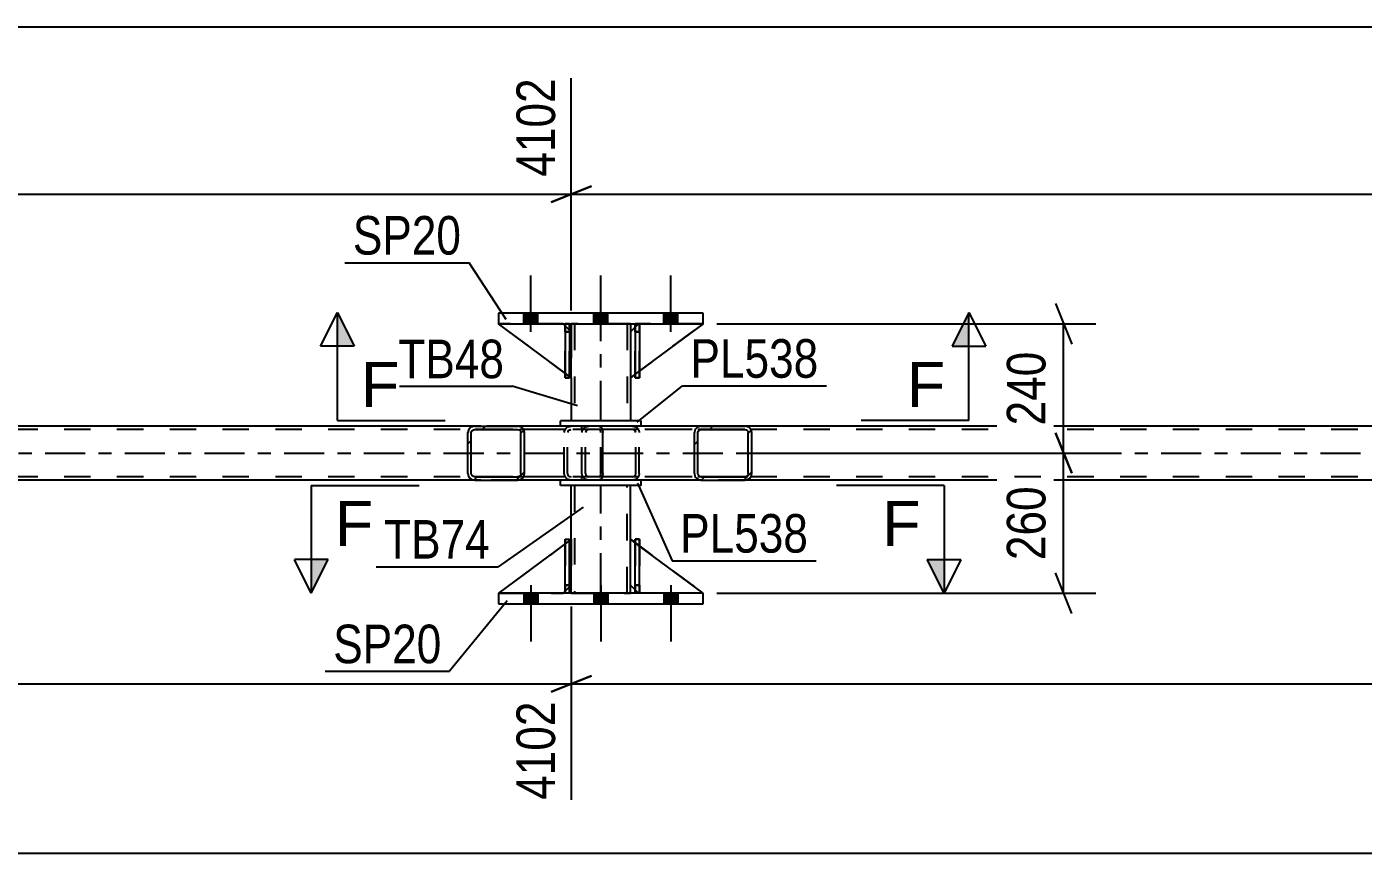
# Model space of a CAD drawing. Header units: millimetres. Extents: x 0 to 841, y 0 to 594.
# Drawn here: x 151.6 to 250.9, y 211.4 to 272.8 of the extents above; entities that cross this region are included whole.
import ezdxf

# ---------------------------------------------------------------- set-up
doc = ezdxf.new("R2010")
doc.units = ezdxf.units.MM
doc.linetypes.add('DXK_LINE_DOT2', pattern=[3.9198, 1.9599, -1.9599])
doc.linetypes.add('DXK_LINE_DOT3', pattern=[5.9187, 2.979, -0.9799, 0.9799, -0.9799])
doc.styles.add('Arial', font='ARIAL.TTF', dxfattribs={"height": 0.2})
doc.styles.add('Arial Narrow', font='ARIALN.TTF', dxfattribs={"height": 0.2})

# ---------------------------------------------------------------- blocks, each defined once
blk = doc.blocks.new('Part-318895709-5580 - 5397')
at = {"color": 7, "linetype": 'DXK_LINE_DOT2'}
for p, q in [((192.049, 246.753), (186.649, 250.753)), ((186.649, 250.753), (191.449, 250.753)), ((191.449, 250.753), (192.049, 250.153)), ((192.049, 250.153), (191.449, 250.753)), ((192.049, 250.153), (192.049, 246.753)), ((192.049, 250.153), (192.049, 250.153)), ((192.049, 250.153), (192.049, 246.753))]:
    blk.add_line(p, q, dxfattribs=at)
blk = doc.blocks.new('Part-318895709-5661 - 5397')
at = {"color": 2, "linetype": 'Continuous'}
for p, q in [((192.049, 234.752), (192.049, 238.753)), ((196.449, 234.752), (196.449, 238.753)), ((192.049, 230.753), (192.049, 231.352)), ((196.449, 230.753), (196.449, 231.353))]:
    blk.add_line(p, q, dxfattribs=at)
at = {"color": 7, "linetype": 'DXK_LINE_DOT2'}
for p, q in [((196.449, 238.753), (192.049, 238.753)), ((192.289, 238.753), (192.289, 230.753)), ((196.209, 230.753), (196.209, 238.753)), ((192.049, 231.352), (192.049, 234.752)), ((196.449, 231.353), (196.449, 234.752)), ((192.049, 230.753), (196.449, 230.753))]:
    blk.add_line(p, q, dxfattribs=at)
at = {"color": 7, "linetype": 'DXK_LINE_DOT3'}
blk.add_line((194.249, 230.753), (194.249, 238.753), dxfattribs=at)
blk = doc.blocks.new('Bolt-318895709-5452 - 5397')
at = {"linetype": 'Continuous'}
for points in [[(189.569, 230.753), (188.529, 230.753), (188.529, 229.953), (189.569, 229.953)], [(189.569, 230.753), (188.529, 230.753), (188.529, 229.953), (189.569, 229.953)], [(189.569, 230.753), (188.529, 230.753), (188.529, 229.953), (189.569, 229.953)], [(194.769, 230.753), (193.729, 230.753), (193.729, 229.953), (194.769, 229.953)], [(194.769, 230.753), (193.729, 230.753), (193.729, 229.953), (194.769, 229.953)], [(199.969, 230.753), (198.929, 230.753), (198.929, 229.953), (199.969, 229.953)], [(199.969, 230.753), (198.929, 230.753), (198.929, 229.953), (199.969, 229.953)], [(199.969, 230.753), (198.929, 230.753), (198.929, 229.953), (199.969, 229.953)]]:
    blk.add_hatch(color=1, dxfattribs=at).paths.add_polyline_path(points)
at = {"color": 1, "linetype": 'Continuous'}
for p, q in [((189.049, 231.353), (189.049, 227.153)), ((189.049, 231.353), (189.049, 227.153)), ((189.049, 231.353), (189.049, 227.153)), ((194.249, 231.353), (194.249, 227.153)), ((194.249, 231.353), (194.249, 227.153)), ((199.449, 231.353), (199.449, 227.153)), ((199.449, 231.353), (199.449, 227.153)), ((199.449, 231.353), (199.449, 227.153)), ((188.529, 230.753), (188.529, 229.953)), ((188.529, 230.753), (188.529, 229.953)), ((188.529, 230.753), (188.529, 229.953)), ((189.569, 230.753), (189.569, 229.953)), ((189.569, 230.753), (189.569, 229.953)), ((189.569, 230.753), (189.569, 229.953)), ((193.729, 230.753), (193.729, 229.953)), ((193.729, 230.753), (193.729, 229.953)), ((194.769, 230.753), (194.769, 229.953)), ((194.769, 230.753), (194.769, 229.953)), ((198.929, 230.753), (198.929, 229.953)), ((198.929, 230.753), (198.929, 229.953)), ((198.929, 230.753), (198.929, 229.953)), ((199.969, 230.753), (199.969, 229.953)), ((199.969, 230.753), (199.969, 229.953)), ((199.969, 230.753), (199.969, 229.953))]:
    blk.add_line(p, q, dxfattribs=at)
blk = doc.blocks.new('Part-318895709-5581 - 5397')
at = {"color": 2, "linetype": 'Continuous'}
for p, q in [((196.802, 250.507), (196.449, 250.153)), ((196.449, 250.153), (196.449, 246.753)), ((201.849, 250.753), (197.122, 247.252)), ((196.802, 247.015), (196.449, 246.753))]:
    blk.add_line(p, q, dxfattribs=at)
at = {"color": 7, "linetype": 'DXK_LINE_DOT2'}
for p, q in [((197.049, 250.753), (196.802, 250.507)), ((201.849, 250.753), (197.049, 250.753)), ((197.122, 247.252), (196.802, 247.015))]:
    blk.add_line(p, q, dxfattribs=at)
blk = doc.blocks.new('Bolt-318895709-5453 - 5397')
at = {"linetype": 'Continuous'}
for points in [[(188.529, 250.753), (189.569, 250.753), (189.569, 251.553), (188.529, 251.553)], [(188.529, 250.753), (189.569, 250.753), (189.569, 251.553), (188.529, 251.553)], [(188.529, 250.753), (189.569, 250.753), (189.569, 251.553), (188.529, 251.553)], [(193.729, 250.753), (194.769, 250.753), (194.769, 251.553), (193.729, 251.553)], [(193.729, 250.753), (194.769, 250.753), (194.769, 251.553), (193.729, 251.553)], [(198.929, 250.753), (199.969, 250.753), (199.969, 251.553), (198.929, 251.553)], [(198.929, 250.753), (199.969, 250.753), (199.969, 251.553), (198.929, 251.553)], [(198.929, 250.753), (199.969, 250.753), (199.969, 251.553), (198.929, 251.553)]]:
    blk.add_hatch(color=1, dxfattribs=at).paths.add_polyline_path(points)
at = {"color": 1, "linetype": 'Continuous'}
for p, q in [((189.049, 250.153), (189.049, 254.353)), ((189.049, 250.153), (189.049, 254.353)), ((189.049, 250.153), (189.049, 254.353)), ((194.249, 250.153), (194.249, 254.353)), ((194.249, 250.153), (194.249, 254.353)), ((199.449, 250.153), (199.449, 254.353)), ((199.449, 250.153), (199.449, 254.353)), ((199.449, 250.153), (199.449, 254.353)), ((188.529, 250.753), (188.529, 251.553)), ((188.529, 250.753), (188.529, 251.553)), ((188.529, 250.753), (188.529, 251.553)), ((189.569, 250.753), (189.569, 251.553)), ((189.569, 250.753), (189.569, 251.553)), ((189.569, 250.753), (189.569, 251.553)), ((193.729, 250.753), (193.729, 251.553)), ((193.729, 250.753), (193.729, 251.553)), ((194.769, 250.753), (194.769, 251.553)), ((194.769, 250.753), (194.769, 251.553)), ((198.929, 250.753), (198.929, 251.553)), ((198.929, 250.753), (198.929, 251.553)), ((198.929, 250.753), (198.929, 251.553)), ((199.969, 250.753), (199.969, 251.553)), ((199.969, 250.753), (199.969, 251.553)), ((199.969, 250.753), (199.969, 251.553))]:
    blk.add_line(p, q, dxfattribs=at)
blk = doc.blocks.new('Part-318895709-5578 - 5397')
at = {"color": 2, "linetype": 'Continuous'}
for p, q in [((191.923, 250.753), (191.603, 250.753)), ((191.603, 250.753), (191.603, 246.753)), ((191.923, 250.753), (191.923, 250.753)), ((191.923, 250.753), (191.923, 246.753)), ((191.923, 246.753), (191.603, 246.753))]:
    blk.add_line(p, q, dxfattribs=at)
at = {"color": 7, "linetype": 'DXK_LINE_DOT2'}
for p, q in [((191.603, 250.153), (191.603, 250.753)), ((191.923, 250.153), (191.603, 250.153)), ((191.603, 250.153), (191.603, 246.753)), ((191.923, 250.153), (191.923, 250.753)), ((191.923, 250.753), (191.923, 250.753)), ((191.923, 246.753), (191.923, 250.153))]:
    blk.add_line(p, q, dxfattribs=at)
blk = doc.blocks.new('Part-318895709-5579 - 5397')
at = {"color": 2, "linetype": 'Continuous'}
for p, q in [((191.603, 247.084), (186.649, 250.753)), ((191.603, 250.599), (191.449, 250.753)), ((192.049, 250.153), (191.923, 250.279)), ((192.049, 250.153), (192.049, 250.153)), ((192.049, 246.753), (192.049, 250.153)), ((191.923, 246.846), (192.049, 246.753)), ((192.049, 246.753), (192.049, 246.753))]:
    blk.add_line(p, q, dxfattribs=at)
at = {"color": 7, "linetype": 'DXK_LINE_DOT2'}
for p, q in [((191.449, 250.753), (186.649, 250.753)), ((191.449, 250.753), (192.049, 250.153)), ((191.923, 250.279), (191.603, 250.599)), ((192.049, 250.153), (192.049, 246.753)), ((191.923, 246.846), (191.603, 247.084))]:
    blk.add_line(p, q, dxfattribs=at)
blk = doc.blocks.new('Part-318895709-5521 - 5397')
at = {"color": 2, "linetype": 'Continuous'}
for p, q in [((184.882, 243.153), (119.809, 243.153)), ((270.017, 243.153), (204.943, 243.153)), ((184.882, 239.153), (119.809, 239.153)), ((270.017, 239.153), (204.943, 239.153))]:
    blk.add_line(p, q, dxfattribs=at)
at = {"color": 7, "linetype": 'DXK_LINE_DOT2'}
for p, q in [((673.779, 243.153), (184.882, 243.153)), ((204.943, 243.153), (184.882, 243.153)), ((673.779, 242.913), (99.713, 242.913)), ((673.779, 239.393), (99.713, 239.393)), ((204.943, 239.153), (184.882, 239.153))]:
    blk.add_line(p, q, dxfattribs=at)
at = {"color": 7, "linetype": 'DXK_LINE_DOT3'}
blk.add_line((99.713, 241.153), (673.779, 241.153), dxfattribs=at)
blk = doc.blocks.new('Part-318895709-5586 - 5397')
at = {"linetype": 'Continuous'}
h = blk.add_hatch(dxfattribs=at)
h.set_pattern_fill('', scale=0.7, style=0, pattern_type=0)
h.set_pattern_definition([(45, (188.5311, 242.8563), (-1.57154, 1.57154), [])])
h.paths.add_polyline_path([(188.569, 242.673), (188.531, 242.856), (188.422, 243.012), (188.259, 243.116), (188.067, 243.153), (184.882, 243.153), (184.69, 243.116), (184.527, 243.012), (184.418, 242.856), (184.38, 242.673), (184.38, 239.633), (184.418, 239.449), (184.527, 239.293), (184.69, 239.189), (184.882, 239.153), (188.067, 239.153), (188.259, 239.189), (188.422, 239.293), (188.531, 239.449), (188.569, 239.633)])
h.paths.add_polyline_path([(188.299, 239.541), (188.244, 239.463), (188.163, 239.411), (188.067, 239.393), (184.882, 239.393), (184.786, 239.411), (184.705, 239.463), (184.65, 239.541), (184.631, 239.633), (184.631, 242.673), (184.65, 242.764), (184.705, 242.842), (184.786, 242.894), (184.882, 242.913), (188.067, 242.913), (188.163, 242.894), (188.244, 242.842), (188.299, 242.764), (188.318, 242.673), (188.318, 239.633)])
at = {"color": 2, "linetype": 'Continuous'}
for p, q in [((184.882, 243.153), (184.69, 243.116)), ((184.882, 243.153), (188.067, 243.153)), ((194.124, 243.153), (188.067, 243.153)), ((188.259, 243.116), (188.067, 243.153)), ((194.124, 243.153), (194.227, 243.116)), ((194.227, 243.116), (194.315, 243.012)), ((184.418, 242.856), (184.38, 242.673)), ((184.38, 239.633), (184.38, 242.673)), ((184.631, 242.673), (184.65, 242.764)), ((184.631, 239.633), (184.631, 242.673)), ((184.65, 242.764), (184.705, 242.842)), ((184.705, 242.842), (184.786, 242.894)), ((184.786, 242.894), (184.882, 242.913)), ((184.882, 242.913), (188.067, 242.913)), ((188.067, 242.913), (188.163, 242.894)), ((188.163, 242.894), (188.244, 242.842)), ((188.244, 242.842), (188.299, 242.764)), ((188.299, 242.764), (188.318, 242.673)), ((188.318, 239.633), (188.318, 242.673)), ((188.569, 242.673), (188.531, 242.856)), ((188.569, 239.633), (188.569, 242.673)), ((194.315, 243.012), (194.374, 242.856)), ((194.374, 242.856), (194.395, 242.673)), ((194.395, 239.633), (194.395, 242.673)), ((184.38, 239.633), (184.418, 239.449)), ((184.65, 239.541), (184.631, 239.633)), ((184.705, 239.463), (184.65, 239.541)), ((184.69, 239.189), (184.882, 239.153)), ((184.786, 239.411), (184.705, 239.463)), ((184.882, 239.393), (184.786, 239.411)), ((184.882, 239.393), (188.067, 239.393)), ((184.882, 239.153), (188.067, 239.153)), ((188.163, 239.411), (188.067, 239.393)), ((188.067, 239.153), (188.259, 239.189)), ((194.124, 239.153), (188.067, 239.153)), ((188.244, 239.463), (188.163, 239.411)), ((188.299, 239.541), (188.244, 239.463)), ((188.318, 239.633), (188.299, 239.541)), ((188.531, 239.449), (188.569, 239.633)), ((194.227, 239.189), (194.124, 239.153)), ((194.315, 239.293), (194.227, 239.189)), ((194.374, 239.449), (194.315, 239.293)), ((194.395, 239.633), (194.374, 239.449))]:
    blk.add_line(p, q, dxfattribs=at)
at = {"color": 7, "linetype": 'DXK_LINE_DOT2'}
for p, q in [((188.067, 243.153), (184.882, 243.153)), ((191.84, 243.116), (192.033, 243.153)), ((192.848, 242.913), (192.848, 243.153)), ((194.124, 242.913), (184.882, 242.913)), ((191.53, 242.673), (191.568, 242.856)), ((191.53, 239.633), (191.53, 242.673)), ((191.8, 242.764), (191.781, 242.673)), ((191.781, 239.633), (191.781, 242.673)), ((191.855, 242.842), (191.8, 242.764)), ((191.855, 242.842), (191.877, 242.856)), ((191.877, 242.856), (191.936, 242.894)), ((191.936, 242.894), (192.033, 242.913)), ((194.176, 242.894), (194.124, 242.913)), ((194.22, 242.842), (194.176, 242.894)), ((194.249, 242.764), (194.22, 242.842)), ((194.259, 242.673), (194.249, 242.764)), ((194.259, 239.633), (194.259, 242.673)), ((194.124, 239.393), (184.882, 239.393)), ((188.067, 239.153), (184.882, 239.153)), ((191.568, 239.449), (191.53, 239.633)), ((191.781, 239.633), (191.8, 239.541)), ((191.8, 239.541), (191.855, 239.463)), ((192.033, 239.153), (191.84, 239.189)), ((191.855, 239.463), (191.877, 239.449)), ((191.877, 239.449), (191.936, 239.411)), ((191.936, 239.411), (192.033, 239.393)), ((192.848, 239.153), (192.848, 239.393)), ((194.124, 239.393), (194.176, 239.411)), ((194.176, 239.411), (194.22, 239.463)), ((194.22, 239.463), (194.249, 239.541)), ((194.249, 239.541), (194.259, 239.633))]:
    blk.add_line(p, q, dxfattribs=at)
at = {"color": 2, "linetype": 'Continuous'}
for centre, start, end in [((184.868, 242.657), 111.1941, 156.15059), ((188.081, 242.657), 23.84941, 68.8059), ((184.868, 239.648), 203.84941, 248.8059), ((188.081, 239.648), 291.1941, 336.15059)]:
    blk.add_arc(centre, 0.492, start, end, dxfattribs=at)
at = {"color": 7, "linetype": 'DXK_LINE_DOT2'}
for centre, start, end in [((192.018, 242.657), 111.1941, 156.15059), ((192.018, 239.648), 203.84941, 248.8059)]:
    blk.add_arc(centre, 0.492, start, end, dxfattribs=at)
blk = doc.blocks.new('Part-318895709-5671 - 5397')
at = {"color": 2, "linetype": 'Continuous'}
for p, q in [((197.249, 243.553), (191.249, 243.553)), ((191.249, 243.153), (191.249, 243.553)), ((197.249, 243.153), (191.249, 243.153)), ((197.249, 243.153), (197.249, 243.553))]:
    blk.add_line(p, q, dxfattribs=at)
blk = doc.blocks.new('Part-318895709-5633 - 5397')
at = {"color": 7, "linetype": 'DXK_LINE_DOT2'}
for p, q in [((192.049, 234.752), (186.649, 230.752)), ((192.049, 231.352), (192.049, 234.752)), ((192.049, 234.752), (192.049, 231.352)), ((191.449, 230.752), (192.049, 231.352)), ((192.049, 231.352), (191.449, 230.752)), ((192.049, 231.352), (192.049, 231.352)), ((186.649, 230.752), (191.449, 230.752))]:
    blk.add_line(p, q, dxfattribs=at)
blk = doc.blocks.new('Part-318895709-5645 - 5397')
at = {"color": 2, "linetype": 'Continuous'}
for p, q in [((201.849, 251.553), (186.649, 251.553)), ((186.649, 251.553), (186.649, 250.753)), ((201.849, 250.753), (201.849, 251.553)), ((186.649, 250.753), (201.849, 250.753))]:
    blk.add_line(p, q, dxfattribs=at)
blk = doc.blocks.new('Part-318895709-5576 - 5397')
at = {"color": 7, "linetype": 'DXK_LINE_DOT2'}
for p, q in [((191.602, 250.153), (191.602, 250.753)), ((191.602, 250.753), (191.603, 250.753)), ((191.603, 250.753), (191.602, 246.753)), ((191.923, 250.753), (191.602, 250.753)), ((191.602, 246.753), (191.602, 250.153)), ((191.602, 250.153), (191.922, 250.153)), ((191.922, 250.153), (191.922, 250.753)), ((191.922, 246.753), (191.923, 250.753)), ((191.922, 250.153), (191.922, 246.753)), ((191.602, 246.753), (191.922, 246.753))]:
    blk.add_line(p, q, dxfattribs=at)
blk = doc.blocks.new('Part-318895709-5577 - 5397')
at = {"color": 2, "linetype": 'Continuous'}
for p, q in [((197.122, 250.753), (196.802, 250.753)), ((196.802, 250.753), (196.803, 246.753)), ((197.122, 250.753), (197.122, 250.753)), ((197.122, 250.753), (197.123, 246.753)), ((197.123, 246.753), (196.803, 246.753))]:
    blk.add_line(p, q, dxfattribs=at)
at = {"color": 7, "linetype": 'DXK_LINE_DOT2'}
for p, q in [((196.803, 250.153), (196.802, 250.753)), ((197.123, 250.153), (196.803, 250.153)), ((196.803, 250.153), (196.803, 246.753)), ((197.123, 250.153), (197.122, 250.753)), ((197.122, 250.753), (197.122, 250.753)), ((197.123, 246.753), (197.123, 250.153))]:
    blk.add_line(p, q, dxfattribs=at)
blk = doc.blocks.new('Part-318895709-5584 - 5397')
at = {"linetype": 'Continuous'}
h = blk.add_hatch(dxfattribs=at)
h.set_pattern_fill('', scale=0.7, style=0, pattern_type=0)
h.set_pattern_definition([(45, (205.4147, 242.8563), (-1.57154, 1.57154), [])])
h.paths.add_polyline_path([(205.454, 242.673), (205.415, 242.856), (205.304, 243.012), (205.138, 243.116), (204.943, 243.153), (201.708, 243.153), (201.512, 243.116), (201.346, 243.012), (201.236, 242.856), (201.197, 242.673), (201.197, 239.633), (201.236, 239.449), (201.346, 239.293), (201.512, 239.189), (201.708, 239.153), (204.943, 239.153), (205.138, 239.189), (205.304, 239.293), (205.415, 239.449), (205.454, 239.633)])
h.paths.add_polyline_path([(205.179, 239.541), (205.123, 239.463), (205.041, 239.411), (204.943, 239.393), (201.708, 239.393), (201.61, 239.411), (201.527, 239.463), (201.472, 239.541), (201.452, 239.633), (201.452, 242.673), (201.472, 242.764), (201.527, 242.842), (201.61, 242.894), (201.708, 242.913), (204.943, 242.913), (205.041, 242.894), (205.123, 242.842), (205.179, 242.764), (205.198, 242.673), (205.198, 239.633)])
at = {"color": 7, "linetype": 'DXK_LINE_DOT2'}
for p, q in [((193.163, 243.116), (193.358, 243.153)), ((194.124, 243.153), (193.358, 243.153)), ((196.594, 243.153), (196.789, 243.116)), ((204.943, 243.153), (201.708, 243.153)), ((192.848, 242.673), (192.886, 242.856)), ((192.848, 239.633), (192.848, 242.673)), ((193.122, 242.764), (193.103, 242.673)), ((193.103, 239.633), (193.103, 242.673)), ((193.178, 242.842), (193.122, 242.764)), ((193.261, 242.894), (193.178, 242.842)), ((193.358, 242.913), (193.261, 242.894)), ((204.943, 242.913), (193.358, 242.913)), ((196.691, 242.894), (196.594, 242.913)), ((196.774, 242.842), (196.691, 242.894)), ((196.829, 242.764), (196.774, 242.842)), ((196.849, 242.673), (196.829, 242.764)), ((196.849, 239.633), (196.849, 242.673)), ((197.065, 242.856), (197.104, 242.673)), ((197.104, 239.633), (197.104, 242.673)), ((192.886, 239.449), (192.848, 239.633)), ((193.103, 239.633), (193.122, 239.541)), ((193.122, 239.541), (193.178, 239.463)), ((193.358, 239.153), (193.163, 239.189)), ((193.178, 239.463), (193.261, 239.411)), ((193.261, 239.411), (193.358, 239.393)), ((204.943, 239.393), (193.358, 239.393)), ((194.124, 239.153), (193.358, 239.153)), ((196.594, 239.393), (196.691, 239.411)), ((196.789, 239.189), (196.594, 239.153)), ((196.691, 239.411), (196.774, 239.463)), ((196.774, 239.463), (196.829, 239.541)), ((196.829, 239.541), (196.849, 239.633)), ((197.104, 239.633), (197.065, 239.449)), ((204.943, 239.153), (201.708, 239.153))]:
    blk.add_line(p, q, dxfattribs=at)
at = {"color": 2, "linetype": 'Continuous'}
for p, q in [((201.708, 243.153), (194.124, 243.153)), ((201.708, 243.153), (201.512, 243.116)), ((201.708, 243.153), (204.943, 243.153)), ((205.138, 243.116), (204.943, 243.153)), ((201.236, 242.856), (201.197, 242.673)), ((201.197, 239.633), (201.197, 242.673)), ((201.452, 242.673), (201.472, 242.764)), ((201.452, 239.633), (201.452, 242.673)), ((201.472, 242.764), (201.527, 242.842)), ((201.527, 242.842), (201.61, 242.894)), ((201.61, 242.894), (201.708, 242.913)), ((201.708, 242.913), (204.943, 242.913)), ((204.943, 242.913), (205.041, 242.894)), ((205.041, 242.894), (205.123, 242.842)), ((205.123, 242.842), (205.179, 242.764)), ((205.179, 242.764), (205.198, 242.673)), ((205.198, 239.633), (205.198, 242.673)), ((205.454, 242.673), (205.415, 242.856)), ((205.454, 239.633), (205.454, 242.673)), ((201.708, 239.153), (194.124, 239.153)), ((201.197, 239.633), (201.236, 239.449)), ((201.472, 239.541), (201.452, 239.633)), ((201.527, 239.463), (201.472, 239.541)), ((201.512, 239.189), (201.708, 239.153)), ((201.61, 239.411), (201.527, 239.463)), ((201.708, 239.393), (201.61, 239.411)), ((201.708, 239.393), (204.943, 239.393)), ((201.708, 239.153), (204.943, 239.153)), ((205.041, 239.411), (204.943, 239.393)), ((204.943, 239.153), (205.138, 239.189)), ((205.123, 239.463), (205.041, 239.411)), ((205.179, 239.541), (205.123, 239.463)), ((205.198, 239.633), (205.179, 239.541)), ((205.415, 239.449), (205.454, 239.633))]:
    blk.add_line(p, q, dxfattribs=at)
at = {"color": 7, "linetype": 'DXK_LINE_DOT2'}
for centre, start, end in [((193.339, 242.652), 110.75831, 155.68004), ((196.613, 242.652), 24.31996, 69.24168), ((193.339, 239.653), 204.31996, 249.24168), ((196.613, 239.653), 290.75831, 335.68004)]:
    blk.add_arc(centre, 0.496, start, end, dxfattribs=at)
at = {"color": 2, "linetype": 'Continuous'}
for centre, start, end in [((201.688, 242.652), 110.75831, 155.68004), ((204.962, 242.652), 24.31996, 69.24168), ((201.688, 239.653), 204.31996, 249.24168), ((204.962, 239.653), 290.75831, 335.68004)]:
    blk.add_arc(centre, 0.496, start, end, dxfattribs=at)
blk = doc.blocks.new('Part-318895709-5622 - 5397')
at = {"color": 7, "linetype": 'DXK_LINE_DOT2'}
for p, q in [((197.049, 250.753), (196.449, 250.153)), ((196.449, 246.753), (201.849, 250.753)), ((196.449, 250.153), (196.449, 246.753)), ((201.849, 250.753), (197.049, 250.753))]:
    blk.add_line(p, q, dxfattribs=at)
blk = doc.blocks.new('Part-318895709-5623 - 5397')
at = {"color": 7, "linetype": 'DXK_LINE_DOT2'}
for p, q in [((197.122, 234.752), (196.802, 234.752)), ((196.802, 231.352), (196.802, 234.752)), ((196.802, 234.752), (196.802, 230.752)), ((197.122, 234.752), (197.122, 231.352)), ((197.122, 230.752), (197.122, 234.752)), ((197.122, 231.352), (196.802, 231.352)), ((196.802, 230.752), (196.802, 231.352)), ((197.122, 231.352), (197.122, 230.752)), ((197.122, 230.752), (196.802, 230.752)), ((197.122, 230.752), (197.122, 230.752))]:
    blk.add_line(p, q, dxfattribs=at)
blk = doc.blocks.new('Part-318895709-5624 - 5397')
at = {"color": 7, "linetype": 'DXK_LINE_DOT2'}
for p, q in [((191.602, 234.752), (191.922, 234.752)), ((191.602, 231.352), (191.602, 234.752)), ((191.602, 234.752), (191.603, 230.752)), ((191.922, 234.752), (191.922, 231.352)), ((191.923, 230.752), (191.922, 234.659)), ((191.922, 231.352), (191.602, 231.352)), ((191.602, 230.752), (191.602, 231.352)), ((191.922, 231.352), (191.922, 230.752)), ((191.923, 230.752), (191.602, 230.752)), ((191.922, 230.752), (191.923, 230.752))]:
    blk.add_line(p, q, dxfattribs=at)
blk = doc.blocks.new('Part-318895709-5625 - 5397')
at = {"color": 2, "linetype": 'Continuous'}
for p, q in [((196.802, 230.752), (196.803, 234.752)), ((196.803, 234.752), (197.123, 234.752)), ((197.122, 230.752), (197.123, 234.752)), ((196.802, 230.752), (196.802, 230.752)), ((197.122, 230.752), (196.802, 230.752))]:
    blk.add_line(p, q, dxfattribs=at)
at = {"color": 7, "linetype": 'DXK_LINE_DOT2'}
for p, q in [((196.803, 234.752), (196.803, 231.352)), ((197.123, 231.352), (197.123, 234.752)), ((196.803, 231.352), (196.802, 230.752)), ((196.803, 231.352), (197.123, 231.352)), ((197.122, 230.752), (197.123, 231.352)), ((197.122, 230.752), (197.122, 230.752))]:
    blk.add_line(p, q, dxfattribs=at)
blk = doc.blocks.new('Part-318895709-5626 - 5397')
at = {"color": 2, "linetype": 'Continuous'}
for p, q in [((191.603, 230.752), (191.603, 234.752)), ((191.603, 234.752), (191.923, 234.752)), ((191.923, 230.752), (191.923, 234.752)), ((191.603, 230.752), (191.603, 230.752)), ((191.923, 230.752), (191.603, 230.752))]:
    blk.add_line(p, q, dxfattribs=at)
at = {"color": 7, "linetype": 'DXK_LINE_DOT2'}
for p, q in [((191.603, 234.752), (191.603, 231.352)), ((191.923, 231.352), (191.923, 234.752)), ((191.603, 231.352), (191.603, 230.752)), ((191.603, 231.352), (191.923, 231.352)), ((191.923, 230.752), (191.923, 231.352)), ((191.923, 230.752), (191.923, 230.752))]:
    blk.add_line(p, q, dxfattribs=at)
blk = doc.blocks.new('Part-318895709-5627 - 5397')
at = {"color": 2, "linetype": 'Continuous'}
for p, q in [((191.603, 234.422), (186.649, 230.752)), ((192.049, 234.752), (191.923, 234.659)), ((192.049, 231.352), (192.049, 234.752)), ((192.049, 231.352), (191.923, 231.226)), ((192.049, 231.352), (192.049, 231.352)), ((191.603, 230.906), (191.449, 230.752))]:
    blk.add_line(p, q, dxfattribs=at)
at = {"color": 7, "linetype": 'DXK_LINE_DOT2'}
for p, q in [((191.923, 234.659), (191.603, 234.422)), ((192.049, 231.352), (192.049, 234.752)), ((192.049, 231.352), (191.449, 230.752)), ((191.923, 231.226), (191.603, 230.906)), ((186.649, 230.752), (191.449, 230.752))]:
    blk.add_line(p, q, dxfattribs=at)
blk = doc.blocks.new('Part-318895709-5634 - 5397')
at = {"color": 2, "linetype": 'Continuous'}
for p, q in [((196.449, 231.352), (196.449, 234.752)), ((196.802, 234.49), (196.449, 234.752)), ((201.848, 230.753), (197.122, 234.253)), ((196.802, 230.999), (196.449, 231.352))]:
    blk.add_line(p, q, dxfattribs=at)
at = {"color": 7, "linetype": 'DXK_LINE_DOT2'}
for p, q in [((197.122, 234.253), (196.802, 234.49)), ((197.049, 230.752), (196.802, 230.999)), ((201.849, 230.752), (197.049, 230.752)), ((201.848, 230.753), (201.849, 230.752)), ((201.849, 230.752), (201.848, 230.753))]:
    blk.add_line(p, q, dxfattribs=at)
blk = doc.blocks.new('Part-318895709-5635 - 5397')
at = {"color": 7, "linetype": 'DXK_LINE_DOT2'}
for p, q in [((196.449, 231.352), (196.449, 234.752)), ((196.449, 234.752), (201.849, 230.752)), ((197.049, 230.752), (196.449, 231.352)), ((201.849, 230.752), (197.049, 230.752))]:
    blk.add_line(p, q, dxfattribs=at)
blk = doc.blocks.new('Part-318895709-5640 - 5397')
at = {"color": 2, "linetype": 'Continuous'}
for p, q in [((186.649, 230.753), (186.649, 229.953)), ((201.849, 230.753), (186.649, 230.753)), ((201.849, 229.953), (201.849, 230.753)), ((186.649, 229.953), (201.849, 229.953))]:
    blk.add_line(p, q, dxfattribs=at)
blk = doc.blocks.new('Part-318895709-5666 - 5397')
at = {"color": 2, "linetype": 'Continuous'}
for p, q in [((191.249, 238.753), (191.249, 239.153)), ((197.249, 238.753), (197.249, 239.153)), ((197.249, 238.753), (191.249, 238.753))]:
    blk.add_line(p, q, dxfattribs=at)
at = {"color": 7, "linetype": 'DXK_LINE_DOT2'}
blk.add_line((197.249, 239.153), (191.249, 239.153), dxfattribs=at)
blk = doc.blocks.new('Part-318895709-5676 - 5397')
at = {"color": 2, "linetype": 'Continuous'}
for p, q in [((192.049, 250.753), (192.049, 250.153)), ((196.449, 250.753), (196.449, 250.153)), ((192.049, 246.753), (192.049, 243.553)), ((196.449, 246.753), (196.449, 243.553))]:
    blk.add_line(p, q, dxfattribs=at)
at = {"color": 7, "linetype": 'DXK_LINE_DOT2'}
for p, q in [((196.449, 250.753), (192.049, 250.753)), ((192.049, 250.153), (192.049, 246.753)), ((192.289, 250.753), (192.289, 243.553)), ((196.209, 250.753), (196.209, 243.553)), ((196.449, 250.153), (196.449, 246.753)), ((196.449, 243.553), (192.049, 243.553))]:
    blk.add_line(p, q, dxfattribs=at)
at = {"color": 7, "linetype": 'DXK_LINE_DOT3'}
blk.add_line((194.249, 243.553), (194.249, 250.753), dxfattribs=at)
blk = doc.blocks.new('Part-318895709-5679 - 5397')
at = {"color": 7, "linetype": 'DXK_LINE_DOT2'}
for p, q in [((196.802, 250.153), (196.802, 250.753)), ((196.802, 250.753), (196.802, 250.753)), ((196.802, 250.753), (196.802, 246.753)), ((197.122, 250.753), (196.802, 250.753)), ((196.802, 246.753), (196.802, 250.153)), ((196.802, 250.153), (197.122, 250.153)), ((197.122, 250.153), (197.122, 250.753)), ((197.122, 246.753), (197.122, 250.753)), ((197.122, 250.153), (197.122, 246.753)), ((196.802, 246.753), (197.122, 246.753))]:
    blk.add_line(p, q, dxfattribs=at)
blk = doc.blocks.new('StraightDimension-318895709-5836 - 5397')
at = {"color": 7, "linetype": 'Continuous'}
for p, q in [((192.049, 229.752), (192.049, 215.405)), ((190.549, 223.418), (193.549, 224.618)), ((91.093, 224.018), (192.049, 224.018))]:
    blk.add_line(p, q, dxfattribs=at)
at = {"color": 0, "linetype": 'Continuous'}
blk.add_wipeout([(191.449, 223.318), (187.249, 223.318), (187.249, 214.805), (191.449, 214.805)], dxfattribs=at)
at = {"color": 3, "linetype": 'Continuous', "style": 'Arial Narrow'}
blk.add_text('4102', height=2.8633, rotation=90.00021, dxfattribs=at).set_placement((190.849, 215.405))
blk = doc.blocks.new('StraightDimension-318895709-5723 - 5397')
at = {"color": 7, "linetype": 'Continuous'}
for p, q in [((228.007, 252.253), (229.207, 249.253)), ((202.849, 250.753), (231.007, 250.753)), ((228.607, 241.153), (228.607, 250.753)), ((229.207, 239.653), (228.007, 242.653)), ((204.431, 241.153), (231.007, 241.153))]:
    blk.add_line(p, q, dxfattribs=at)
at = {"color": 0}
blk.add_wipeout([(227.857, 249.295), (223.657, 249.295), (223.657, 242.611), (227.857, 242.611)], dxfattribs=at)
at = {"color": 3, "style": 'Arial Narrow'}
blk.add_text('240', height=2.8633, rotation=90.00021, dxfattribs=at).set_placement((227.257, 243.211))
blk = doc.blocks.new('StraightDimension-318895709-5751 - 5397')
at = {"color": 7, "linetype": 'Continuous'}
for p, q in [((228.007, 242.653), (229.207, 239.653)), ((204.431, 241.153), (231.007, 241.153)), ((228.607, 230.752), (228.607, 241.153)), ((229.207, 229.252), (228.007, 232.252)), ((202.849, 230.752), (231.007, 230.752))]:
    blk.add_line(p, q, dxfattribs=at)
at = {"color": 0}
blk.add_wipeout([(227.857, 239.295), (223.657, 239.295), (223.657, 232.61), (227.857, 232.61)], dxfattribs=at)
at = {"color": 3, "style": 'Arial Narrow'}
blk.add_text('260', height=2.8633, rotation=90.00021, dxfattribs=at).set_placement((227.257, 233.21))
blk = doc.blocks.new('StraightDimension-318895709-5785 - 5397')
at = {"color": 7, "linetype": 'Continuous'}
for p, q in [((192.049, 251.753), (192.049, 268.996)), ((193.549, 260.983), (190.549, 259.783)), ((192.049, 260.383), (362.317, 260.383))]:
    blk.add_line(p, q, dxfattribs=at)
blk = doc.blocks.new('StraightDimension-318895709-5802 - 5397')
at = {"color": 7, "linetype": 'Continuous'}
for p, q in [((192.049, 251.753), (192.049, 268.996)), ((190.549, 259.783), (193.549, 260.983)), ((91.093, 260.383), (192.049, 260.383))]:
    blk.add_line(p, q, dxfattribs=at)
at = {"color": 0, "linetype": 'Continuous'}
blk.add_wipeout([(191.449, 269.596), (187.249, 269.596), (187.249, 261.083), (191.449, 261.083)], dxfattribs=at)
at = {"color": 3, "linetype": 'Continuous', "style": 'Arial Narrow'}
blk.add_text('4102', height=2.8633, rotation=90.00021, dxfattribs=at).set_placement((190.849, 261.683))
blk = doc.blocks.new('StraightDimension-318895709-5808 - 5397')
at = {"color": 7, "linetype": 'Continuous'}
blk.add_line((90.453, 211.436), (683.039, 211.436), dxfattribs=at)
blk = doc.blocks.new('StraightDimension-318895709-5819 - 5397')
at = {"color": 7, "linetype": 'Continuous'}
for p, q in [((192.049, 229.752), (192.049, 215.405)), ((193.549, 224.618), (190.549, 223.418)), ((192.049, 224.018), (362.317, 224.018))]:
    blk.add_line(p, q, dxfattribs=at)
blk = doc.blocks.new('StraightDimension-318895709-10572 - 5397')
at = {"color": 7, "linetype": 'Continuous'}
blk.add_line((91.093, 272.819), (682.399, 272.819), dxfattribs=at)
blk = doc.blocks.new('Mark-318895709-5667 - 5397')
at = {"color": 30, "linetype": 'Continuous'}
for p, q in [((196.937, 243.461), (200.303, 246.152)), ((200.303, 246.152), (211.007, 246.152))]:
    blk.add_line(p, q, dxfattribs=at)
at = {"color": 0}
blk.add_wipeout([(210.407, 246.752), (210.407, 249.752), (200.903, 249.752), (200.903, 246.752)], dxfattribs=at)
blk.add_wipeout([(210.407, 246.752), (210.407, 249.752), (200.903, 249.752), (200.903, 246.752)], dxfattribs=at)
at = {"color": 3, "style": 'Arial Narrow'}
blk.add_text('PL538', height=2.8633, dxfattribs=at).set_placement((200.903, 246.752))
blk = doc.blocks.new('Mark-318895709-5636 - 5397')
at = {"color": 30, "linetype": 'Continuous'}
for p in [(187.289, 230.195), (173.78, 224.95)]:
    blk.add_line(p, (183.019, 224.95), dxfattribs=at)
at = {"color": 0}
blk.add_wipeout([(182.419, 225.55), (182.419, 228.55), (174.38, 228.55), (174.38, 225.55)], dxfattribs=at)
blk.add_wipeout([(182.419, 225.55), (182.419, 228.55), (174.38, 228.55), (174.38, 225.55)], dxfattribs=at)
at = {"color": 3, "style": 'Arial Narrow'}
blk.add_text('SP20', height=2.8633, dxfattribs=at).set_placement((174.38, 225.55))
blk = doc.blocks.new('Mark-318895709-5641 - 5397')
at = {"color": 30, "linetype": 'Continuous'}
for p in [(175.237, 255.296), (187.226, 251.084)]:
    blk.add_line(p, (184.476, 255.296), dxfattribs=at)
at = {"color": 0}
blk.add_wipeout([(183.876, 255.896), (183.876, 258.896), (175.837, 258.896), (175.837, 255.896)], dxfattribs=at)
blk.add_wipeout([(183.876, 255.896), (183.876, 258.896), (175.837, 258.896), (175.837, 255.896)], dxfattribs=at)
at = {"color": 3, "style": 'Arial Narrow'}
blk.add_text('SP20', height=2.8633, dxfattribs=at).set_placement((175.837, 255.896))
blk = doc.blocks.new('Mark-318895709-5657 - 5397')
at = {"color": 30, "linetype": 'Continuous'}
for p in [(192.94, 237.141), (177.558, 232.717)]:
    blk.add_line(p, (186.613, 232.717), dxfattribs=at)
at = {"color": 0}
blk.add_wipeout([(186.013, 233.317), (186.013, 236.317), (178.158, 236.317), (178.158, 233.317)], dxfattribs=at)
blk.add_wipeout([(186.013, 233.317), (186.013, 236.317), (178.158, 236.317), (178.158, 233.317)], dxfattribs=at)
at = {"color": 3, "style": 'Arial Narrow'}
blk.add_text('TB74', height=2.8633, dxfattribs=at).set_placement((178.158, 233.317))
blk = doc.blocks.new('Mark-318895709-5662 - 5397')
at = {"color": 30, "linetype": 'Continuous'}
for p, q in [((196.98, 238.914), (199.537, 233.164)), ((199.537, 233.164), (210.241, 233.164))]:
    blk.add_line(p, q, dxfattribs=at)
at = {"color": 0}
blk.add_wipeout([(209.641, 233.764), (209.641, 236.764), (200.137, 236.764), (200.137, 233.764)], dxfattribs=at)
blk.add_wipeout([(209.641, 233.764), (209.641, 236.764), (200.137, 236.764), (200.137, 233.764)], dxfattribs=at)
at = {"color": 3, "style": 'Arial Narrow'}
blk.add_text('PL538', height=2.8633, dxfattribs=at).set_placement((200.137, 233.764))
blk = doc.blocks.new('Mark-318895709-5672 - 5397')
at = {"color": 30, "linetype": 'Continuous'}
for p in [(178.615, 246.114), (192.505, 244.674)]:
    blk.add_line(p, (187.67, 246.114), dxfattribs=at)
at = {"color": 0}
blk.add_wipeout([(187.07, 246.714), (187.07, 249.714), (179.215, 249.714), (179.215, 246.714)], dxfattribs=at)
blk.add_wipeout([(187.07, 246.714), (187.07, 249.714), (179.215, 249.714), (179.215, 246.714)], dxfattribs=at)
at = {"color": 3, "style": 'Arial Narrow'}
blk.add_text('TB48', height=2.8633, dxfattribs=at).set_placement((179.215, 246.714))
blk = doc.blocks.new('SectionMark-318895709-5872 - 5397')
at = {"linetype": 'Continuous'}
for points in [[(172.751, 233.253), (174.001, 233.253), (172.751, 230.753)], [(218.486, 233.253), (219.736, 233.253), (219.736, 230.753)]]:
    blk.add_hatch(color=6, dxfattribs=at).paths.add_polyline_path(points)
at = {"color": 6, "linetype": 'Continuous'}
for p, q in [((172.751, 238.753), (180.751, 238.753)), ((172.751, 238.753), (172.751, 230.753)), ((219.736, 238.753), (211.736, 238.753)), ((219.736, 238.753), (219.736, 230.753)), ((172.751, 230.753), (171.501, 233.253)), ((174.001, 233.253), (171.501, 233.253)), ((172.751, 230.753), (174.001, 233.253)), ((218.486, 233.253), (220.986, 233.253)), ((219.736, 230.753), (218.486, 233.253)), ((220.986, 233.253), (219.736, 230.753))]:
    blk.add_line(p, q, dxfattribs=at)
at = {"color": 0, "linetype": 'Continuous'}
for points in [[(177.352, 234.253), (177.352, 237.753), (174.501, 237.753), (174.501, 234.253)], [(217.986, 234.253), (217.986, 237.753), (215.136, 237.753), (215.136, 234.253)]]:
    blk.add_wipeout(points, dxfattribs=at)
at = {"color": 3, "linetype": 'Continuous', "style": 'Arial'}
for p in [(174.501, 234.253), (215.136, 234.253)]:
    blk.add_text('F', height=3.343, dxfattribs=at).set_placement(p)
blk = doc.blocks.new('SectionMark-318895709-5874 - 5397')
at = {"linetype": 'Continuous'}
for points in [[(175.941, 249.085), (174.691, 249.085), (174.691, 251.585)], [(221.57, 249.085), (220.32, 249.085), (221.57, 251.585)]]:
    blk.add_hatch(color=6, dxfattribs=at).paths.add_polyline_path(points)
at = {"color": 6, "linetype": 'Continuous'}
for p, q in [((173.441, 249.085), (174.691, 251.585)), ((174.691, 243.585), (174.691, 251.585)), ((174.691, 251.585), (175.941, 249.085)), ((221.57, 251.585), (220.32, 249.085)), ((221.57, 243.585), (221.57, 251.585)), ((221.57, 251.585), (222.82, 249.085)), ((175.941, 249.085), (173.441, 249.085)), ((220.32, 249.085), (222.82, 249.085)), ((174.691, 243.585), (182.691, 243.585)), ((221.57, 243.585), (213.57, 243.585))]:
    blk.add_line(p, q, dxfattribs=at)
at = {"color": 0, "linetype": 'Continuous'}
for points in [[(179.292, 244.585), (179.292, 248.085), (176.441, 248.085), (176.441, 244.585)], [(219.82, 244.585), (219.82, 248.085), (216.969, 248.085), (216.969, 244.585)]]:
    blk.add_wipeout(points, dxfattribs=at)
at = {"color": 3, "linetype": 'Continuous', "style": 'Arial'}
for p in [(176.441, 244.585), (216.969, 244.585)]:
    blk.add_text('F', height=3.343, dxfattribs=at).set_placement(p)

msp = doc.modelspace()

# ---------------------------------------------------------------- block references
for name in ['Bolt-318895709-5453 - 5397', 'Part-318895709-5645 - 5397', 'Part-318895709-5580 - 5397', 'Part-318895709-5579 - 5397', 'Part-318895709-5576 - 5397', 'Part-318895709-5578 - 5397', 'Part-318895709-5676 - 5397', 'Part-318895709-5581 - 5397', 'Part-318895709-5622 - 5397', 'Part-318895709-5577 - 5397', 'Part-318895709-5679 - 5397', 'Part-318895709-5521 - 5397', 'Part-318895709-5586 - 5397', 'Part-318895709-5671 - 5397', 'Part-318895709-5584 - 5397', 'Part-318895709-5666 - 5397', 'Part-318895709-5661 - 5397', 'Part-318895709-5633 - 5397', 'Part-318895709-5627 - 5397', 'Part-318895709-5624 - 5397', 'Part-318895709-5626 - 5397', 'Part-318895709-5634 - 5397', 'Part-318895709-5635 - 5397', 'Part-318895709-5623 - 5397', 'Part-318895709-5625 - 5397', 'Bolt-318895709-5452 - 5397', 'Part-318895709-5640 - 5397']:
    msp.add_blockref(name, (0, 0))

# ---------------------------------------------------------------- next in the draw order: block references
for name in ['StraightDimension-318895709-5723 - 5397', 'StraightDimension-318895709-5836 - 5397']:
    msp.add_blockref(name, (0, 0))

# ---------------------------------------------------------------- next in the draw order: block references
for name in ['StraightDimension-318895709-5785 - 5397', 'StraightDimension-318895709-5751 - 5397']:
    msp.add_blockref(name, (0, 0))

# ---------------------------------------------------------------- next in the draw order: block references
for name in ['StraightDimension-318895709-5802 - 5397', 'StraightDimension-318895709-5808 - 5397']:
    msp.add_blockref(name, (0, 0))

# ---------------------------------------------------------------- next in the draw order: block references
for name in ['StraightDimension-318895709-10572 - 5397', 'Mark-318895709-5662 - 5397', 'Mark-318895709-5657 - 5397', 'Mark-318895709-5636 - 5397', 'StraightDimension-318895709-5819 - 5397']:
    msp.add_blockref(name, (0, 0))

# ---------------------------------------------------------------- next in the draw order: block references
for name in ['Mark-318895709-5641 - 5397', 'Mark-318895709-5672 - 5397', 'Mark-318895709-5667 - 5397', 'SectionMark-318895709-5872 - 5397']:
    msp.add_blockref(name, (0, 0))

# ---------------------------------------------------------------- next in the draw order: block references
msp.add_blockref('SectionMark-318895709-5874 - 5397', (0, 0))

doc.saveas('drawing.dxf')
